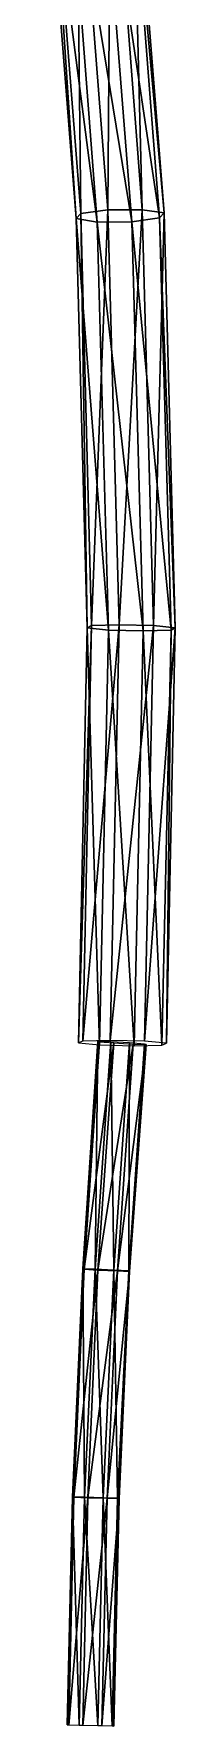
# Model space of a CAD drawing. Extents: x -6.8 to 6.8, y -29 to 29.
# Drawn here: x -1.83 to -1.39, y -29.04 to -23.4 of the extents above; entities that cross this region are included whole.
import ezdxf

# ---------------------------------------------------------------- set-up
doc = ezdxf.new("R2010")
doc.units = 0

msp = doc.modelspace()

# ---------------------------------------------------------------- linework, layer by layer
at = {"layer": 'stems3', "color": 3}
for points in [[(-1.72247, -24.0194, 5.41503), (-1.82745, -22.68518, 5.09753), (-1.81243, -22.65765, 5.21008)], [(-1.70745, -24.00268, 5.53002), (-1.81243, -22.65765, 5.21008), (-1.72247, -22.63269, 5.27758)], [(-1.72247, -24.0194, 5.41503), (-1.81243, -22.65765, 5.21008), (-1.70745, -24.00268, 5.53002)], [(-1.61743, -23.99017, 5.60003), (-1.72247, -22.63269, 5.27758), (-1.60742, -22.62768, 5.26257)], [(-1.70745, -24.00268, 5.53002), (-1.72247, -22.63269, 5.27758), (-1.61743, -23.99017, 5.60003)], [(-1.61743, -23.99017, 5.60003), (-1.60742, -22.62768, 5.26257), (-1.50244, -23.99017, 5.58508)], [(-1.50244, -23.99017, 5.58508), (-1.60742, -22.62768, 5.26257), (-1.53747, -22.6452, 5.17004)], [(-1.42993, -24.00018, 5.49255), (-1.53747, -22.6452, 5.17004), (-1.54992, -22.67266, 5.05755)], [(-1.50244, -23.99017, 5.58508), (-1.53747, -22.6452, 5.17004), (-1.42993, -24.00018, 5.49255)], [(-1.6527, -24.03094, 5.32257), (-1.75494, -22.70019, 5.00506), (-1.82745, -22.68518, 5.09753)], [(-1.6527, -24.03094, 5.32257), (-1.82745, -22.68518, 5.09753), (-1.72247, -24.0194, 5.41503)], [(-1.53747, -24.0299, 5.30755), (-1.64245, -22.69519, 4.99005), (-1.75494, -22.70019, 5.00506)], [(-1.53747, -24.0299, 5.30755), (-1.75494, -22.70019, 5.00506), (-1.6527, -24.03094, 5.32257)], [(-1.44494, -24.0169, 5.37756), (-1.54992, -22.67266, 5.05755), (-1.64245, -22.69519, 4.99005)], [(-1.44494, -24.0169, 5.37756), (-1.64245, -22.69519, 4.99005), (-1.53747, -24.0299, 5.30755)], [(-1.42993, -24.00018, 5.49255), (-1.54992, -22.67266, 5.05755), (-1.44494, -24.0169, 5.37756)], [(-1.68621, -25.38269, 5.61755), (-1.72247, -24.0194, 5.41503), (-1.70745, -24.00268, 5.53002)], [(-1.67169, -25.37518, 5.73132), (-1.70745, -24.00268, 5.53002), (-1.61743, -23.99017, 5.60003)], [(-1.68621, -25.38269, 5.61755), (-1.70745, -24.00268, 5.53002), (-1.67169, -25.37518, 5.73132)], [(-1.67169, -25.37518, 5.73132), (-1.61743, -23.99017, 5.60003), (-1.57995, -25.37268, 5.80255)], [(-1.57995, -25.37268, 5.80255), (-1.61743, -23.99017, 5.60003), (-1.50244, -23.99017, 5.58508)], [(-1.57995, -25.37268, 5.80255), (-1.50244, -23.99017, 5.58508), (-1.46496, -25.37518, 5.78753)], [(-1.40667, -25.39019, 5.58258), (-1.44494, -24.0169, 5.37756), (-1.53747, -24.0299, 5.30755)], [(-1.46496, -25.37518, 5.78753), (-1.50244, -23.99017, 5.58508), (-1.42993, -24.00018, 5.49255)], [(-1.46496, -25.37518, 5.78753), (-1.42993, -24.00018, 5.49255), (-1.39245, -25.38269, 5.69677)], [(-1.39245, -25.38269, 5.69677), (-1.42993, -24.00018, 5.49255), (-1.44494, -24.0169, 5.37756)], [(-1.39245, -25.38269, 5.69677), (-1.44494, -24.0169, 5.37756), (-1.40667, -25.39019, 5.58258)], [(-1.61492, -25.39019, 5.52508), (-1.6527, -24.03094, 5.32257), (-1.72247, -24.0194, 5.41503)], [(-1.61492, -25.39019, 5.52508), (-1.72247, -24.0194, 5.41503), (-1.68621, -25.38269, 5.61755)], [(-1.49993, -25.3927, 5.51007), (-1.53747, -24.0299, 5.30755), (-1.6527, -24.03094, 5.32257)], [(-1.49993, -25.3927, 5.51007), (-1.6527, -24.03094, 5.32257), (-1.61492, -25.39019, 5.52508)], [(-1.40667, -25.39019, 5.58258), (-1.53747, -24.0299, 5.30755), (-1.49993, -25.3927, 5.51007)], [(-1.71496, -26.76519, 5.70233), (-1.67169, -25.37518, 5.73132), (-1.69995, -26.76019, 5.81756)], [(-1.71496, -26.76519, 5.70233), (-1.68621, -25.38269, 5.61755), (-1.67169, -25.37518, 5.73132)], [(-1.64495, -26.77215, 5.61254), (-1.68621, -25.38269, 5.61755), (-1.71496, -26.76519, 5.70233)], [(-1.69995, -26.76019, 5.81756), (-1.67169, -25.37518, 5.73132), (-1.57995, -25.37268, 5.80255)], [(-1.69995, -26.76019, 5.81756), (-1.57995, -25.37268, 5.80255), (-1.60992, -26.75769, 5.88757)], [(-1.64495, -26.77215, 5.61254), (-1.61492, -25.39019, 5.52508), (-1.68621, -25.38269, 5.61755)], [(-1.52996, -26.77569, 5.59753), (-1.61492, -25.39019, 5.52508), (-1.64495, -26.77215, 5.61254)], [(-1.52996, -26.77569, 5.59753), (-1.49993, -25.3927, 5.51007), (-1.61492, -25.39019, 5.52508)], [(-1.60992, -26.75769, 5.88757), (-1.57995, -25.37268, 5.80255), (-1.46496, -25.37518, 5.78753)], [(-1.60992, -26.75769, 5.88757), (-1.46496, -25.37518, 5.78753), (-1.49493, -26.76019, 5.87255)], [(-1.43743, -26.77319, 5.66754), (-1.49993, -25.3927, 5.51007), (-1.52996, -26.77569, 5.59753)], [(-1.43743, -26.77319, 5.66754), (-1.40667, -25.39019, 5.58258), (-1.49993, -25.3927, 5.51007)], [(-1.49493, -26.76019, 5.87255), (-1.46496, -25.37518, 5.78753), (-1.39245, -25.38269, 5.69677)], [(-1.49493, -26.76019, 5.87255), (-1.39245, -25.38269, 5.69677), (-1.42169, -26.76617, 5.78253)], [(-1.42169, -26.76617, 5.78253), (-1.40667, -25.39019, 5.58258), (-1.43743, -26.77319, 5.66754)], [(-1.42169, -26.76617, 5.78253), (-1.39245, -25.38269, 5.69677), (-1.40667, -25.39019, 5.58258)], [(-1.65942, -27.51995, 5.65258), (-1.64996, -26.76019, 5.7163), (-1.69995, -27.51867, 5.69903)], [(-1.69995, -27.51867, 5.69903), (-1.64996, -26.76019, 5.7163), (-1.64495, -26.76269, 5.78002)], [(-1.69995, -27.51867, 5.69903), (-1.64495, -26.76269, 5.78002), (-1.69622, -27.51995, 5.76257)], [(-1.69622, -27.51995, 5.76257), (-1.64495, -26.76269, 5.78002), (-1.59747, -26.76568, 5.82006)], [(-1.69622, -27.51995, 5.76257), (-1.59747, -26.76568, 5.82006), (-1.64996, -27.52294, 5.80255)], [(-1.65942, -27.51995, 5.65258), (-1.60742, -26.76269, 5.67004), (-1.64996, -26.76019, 5.7163)], [(-1.59747, -27.52294, 5.64758), (-1.60742, -26.76269, 5.67004), (-1.65942, -27.51995, 5.65258)], [(-1.64996, -27.52294, 5.80255), (-1.59747, -26.76568, 5.82006), (-1.53247, -26.76995, 5.81506)], [(-1.64996, -27.52294, 5.80255), (-1.53247, -26.76995, 5.81506), (-1.58496, -27.52569, 5.79754)], [(-1.59747, -27.52294, 5.64758), (-1.54492, -26.76568, 5.66503), (-1.60742, -26.76269, 5.67004)], [(-1.54742, -27.52569, 5.68756), (-1.54492, -26.76568, 5.66503), (-1.59747, -27.52294, 5.64758)], [(-1.58496, -27.52569, 5.79754), (-1.53247, -26.76995, 5.81506), (-1.48992, -26.77166, 5.76757)], [(-1.58496, -27.52569, 5.79754), (-1.48992, -26.77166, 5.76757), (-1.54492, -27.52691, 5.75006)], [(-1.54742, -27.52569, 5.68756), (-1.49493, -26.76995, 5.70507), (-1.54492, -26.76568, 5.66503)], [(-1.54492, -27.52691, 5.75006), (-1.49493, -26.76995, 5.70507), (-1.54742, -27.52569, 5.68756)], [(-1.54492, -27.52691, 5.75006), (-1.48992, -26.77166, 5.76757), (-1.49493, -26.76995, 5.70507)], [(-1.6947, -28.27966, 5.64007), (-1.69995, -27.51867, 5.69903), (-1.73492, -28.27917, 5.68731)], [(-1.73492, -28.27917, 5.68731), (-1.69995, -27.51867, 5.69903), (-1.69622, -27.51995, 5.76257)], [(-1.73492, -28.27917, 5.68731), (-1.69622, -27.51995, 5.76257), (-1.72991, -28.27966, 5.75006)], [(-1.72991, -28.27966, 5.75006), (-1.69622, -27.51995, 5.76257), (-1.64996, -27.52294, 5.80255)], [(-1.72991, -28.27966, 5.75006), (-1.64996, -27.52294, 5.80255), (-1.68347, -28.28118, 5.79254)], [(-1.6947, -28.27966, 5.64007), (-1.65942, -27.51995, 5.65258), (-1.69995, -27.51867, 5.69903)], [(-1.63244, -28.28118, 5.63507), (-1.65942, -27.51995, 5.65258), (-1.6947, -28.27966, 5.64007)], [(-1.68347, -28.28118, 5.79254), (-1.64996, -27.52294, 5.80255), (-1.58496, -27.52569, 5.79754)], [(-1.68347, -28.28118, 5.79254), (-1.58496, -27.52569, 5.79754), (-1.61993, -28.28265, 5.78753)], [(-1.63244, -28.28118, 5.63507), (-1.59747, -27.52294, 5.64758), (-1.65942, -27.51995, 5.65258)], [(-1.58496, -28.28265, 5.67755), (-1.59747, -27.52294, 5.64758), (-1.63244, -28.28118, 5.63507)], [(-1.61993, -28.28265, 5.78753), (-1.58496, -27.52569, 5.79754), (-1.54492, -27.52691, 5.75006)], [(-1.61993, -28.28265, 5.78753), (-1.54492, -27.52691, 5.75006), (-1.57995, -28.2832, 5.73754)], [(-1.58496, -28.28265, 5.67755), (-1.54742, -27.52569, 5.68756), (-1.59747, -27.52294, 5.64758)], [(-1.57995, -28.2832, 5.73754), (-1.54742, -27.52569, 5.68756), (-1.58496, -28.28265, 5.67755)], [(-1.57995, -28.2832, 5.73754), (-1.54492, -27.52691, 5.75006), (-1.54742, -27.52569, 5.68756)], [(-1.71246, -29.03875, 5.63507), (-1.73492, -28.27917, 5.68731), (-1.75244, -29.03814, 5.68255)], [(-1.75244, -29.03814, 5.68255), (-1.73492, -28.27917, 5.68731), (-1.72991, -28.27966, 5.75006)], [(-1.75244, -29.03814, 5.68255), (-1.72991, -28.27966, 5.75006), (-1.74743, -29.03875, 5.74505)], [(-1.74743, -29.03875, 5.74505), (-1.72991, -28.27966, 5.75006), (-1.68347, -28.28118, 5.79254)], [(-1.74743, -29.03875, 5.74505), (-1.68347, -28.28118, 5.79254), (-1.69995, -29.04016, 5.78503)], [(-1.71246, -29.03875, 5.63507), (-1.6947, -28.27966, 5.64007), (-1.73492, -28.27917, 5.68731)], [(-1.64996, -29.04016, 5.63006), (-1.6947, -28.27966, 5.64007), (-1.71246, -29.03875, 5.63507)], [(-1.69995, -29.04016, 5.78503), (-1.68347, -28.28118, 5.79254), (-1.61993, -28.28265, 5.78753)], [(-1.69995, -29.04016, 5.78503), (-1.61993, -28.28265, 5.78753), (-1.63745, -29.04162, 5.78002)], [(-1.64996, -29.04016, 5.63006), (-1.63244, -28.28118, 5.63507), (-1.6947, -28.27966, 5.64007)], [(-1.60247, -29.04162, 5.67004), (-1.63244, -28.28118, 5.63507), (-1.64996, -29.04016, 5.63006)], [(-1.63745, -29.04162, 5.78002), (-1.61993, -28.28265, 5.78753), (-1.57995, -28.2832, 5.73754)], [(-1.63745, -29.04162, 5.78002), (-1.57995, -28.2832, 5.73754), (-1.59747, -29.04223, 5.73254)], [(-1.60247, -29.04162, 5.67004), (-1.58496, -28.28265, 5.67755), (-1.63244, -28.28118, 5.63507)], [(-1.59747, -29.04223, 5.73254), (-1.58496, -28.28265, 5.67755), (-1.60247, -29.04162, 5.67004)], [(-1.59747, -29.04223, 5.73254), (-1.57995, -28.2832, 5.73754), (-1.58496, -28.28265, 5.67755)]]:
    msp.add_3dface(points, dxfattribs=at)

doc.saveas('drawing.dxf')
